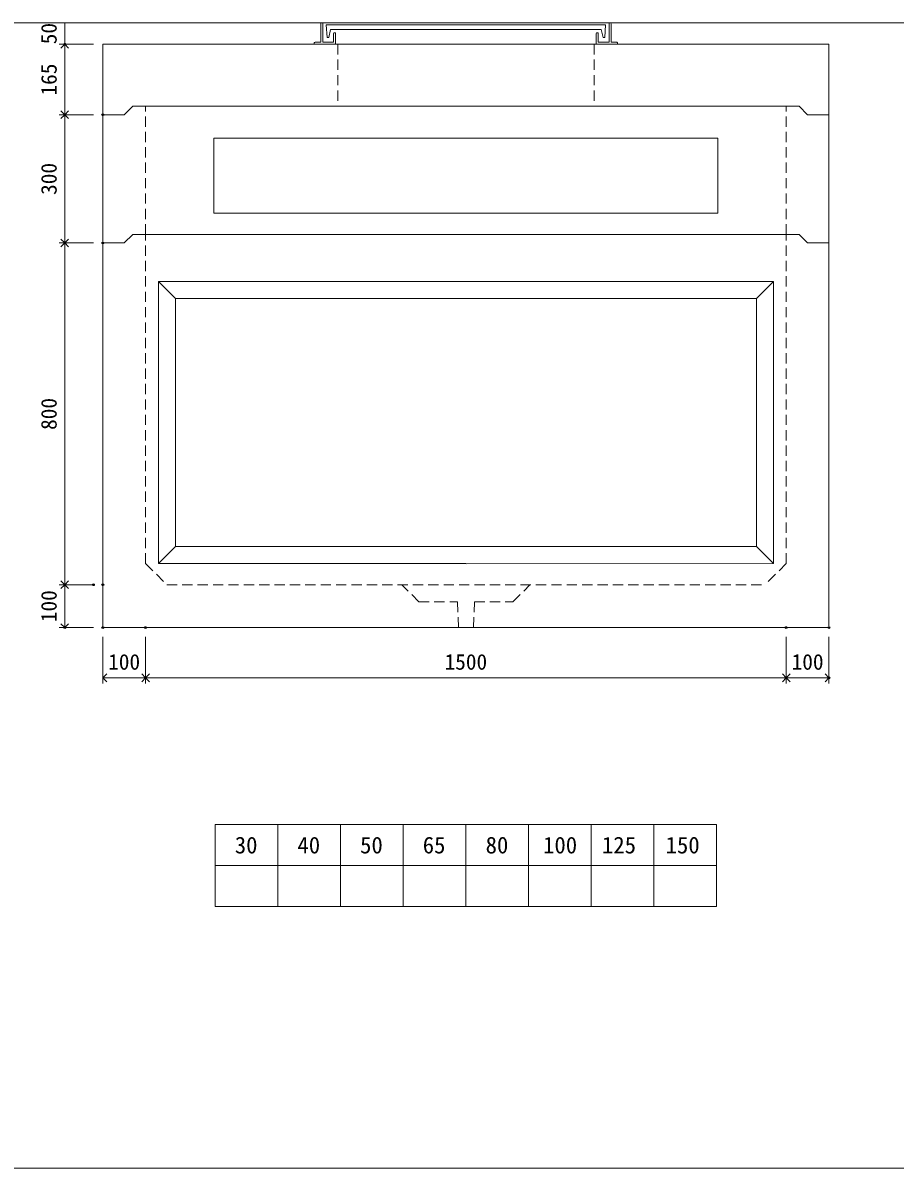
# Model space of a CAD drawing. Units: millimetres, scale not verified. Extents: x -6420 to 6420, y -3299 to 2858.
# Drawn here: x 2323 to 4365, y -2858 to -178 of the extents above; entities that cross this region are included whole.
import ezdxf
from ezdxf.enums import TextEntityAlignment as Align

# ---------------------------------------------------------------- set-up
doc = ezdxf.new("R2010")
doc.units = ezdxf.units.MM
doc.header["$LTSCALE"] = 20
doc.header["$PDMODE"] = 32
doc.header["$PDSIZE"] = 4
doc.linetypes.add('DASHED1', pattern=[1.8, 1.2, -0.6])
doc.linetypes.add('USER2', pattern=[50.8, 31.75, -6.35, 6.35, -6.35])
doc.layers.add('0-1_Defpoints', color=7, linetype='Continuous')
for name, color, linetype, lineweight in [('0-2_waku', 7, 'Continuous', 18), ('0-3_gaikei', 7, 'Continuous', 18), ('0-4_kakure', 7, 'DASHED1', 5), ('0-5_sunpou', 7, 'Continuous', 5), ('0-8_uchigawa', 6, 'Continuous', 18), ('0-A_futa', 3, 'Continuous', 18), ('0-B_GL', 4, 'Continuous', 18), ('0-D_文字１', 7, 'Continuous', 18), ('1-2_uchigawa2', 6, 'USER2', 18)]:
    doc.layers.add(name, color=color, linetype=linetype, lineweight=lineweight)
doc.styles.add('ＭＳ ゴシック', font='')
doc.styles.get('ＭＳ ゴシック').set_extended_font_data('MS Gothic')

# ---------------------------------------------------------------- blocks, each defined once
blk = doc.blocks.new('_Open90')
at = {"layer": '0-5_sunpou'}
blk.add_line((0, 0), (-1, 0), dxfattribs=at)
blk.add_lwpolyline([(-0.5, 0.5), (0, 0), (-0.5, -0.5)], dxfattribs=at)
blk = doc.blocks.new('D118')
at = {"layer": '0-1_Defpoints'}
for p in [(5093.24, 2391.92), (5004.21, 2091.92), (5093.24, 2091.92)]:
    blk.add_point(p, dxfattribs=at)
at = {"layer": '0-5_sunpou'}
for p, q in [((5071.24, 2391.92), (4991.21, 2391.92)), ((5004.21, 2373.92), (5004.21, 2109.92)), ((5071.24, 2091.92), (4991.21, 2091.92))]:
    blk.add_line(p, q, dxfattribs=at)
at = {"layer": '0-5_sunpou', "xscale": 18, "yscale": 18}
for p, rotation in [((5004.21, 2391.92), 90), ((5004.21, 2091.92), 270)]:
    blk.add_blockref('_Open90', p, dxfattribs=dict(at, rotation=rotation))
at = {"layer": '0-5_sunpou', "style": 'ＭＳ ゴシック'}
blk.add_text('300', height=36.66, rotation=90, dxfattribs=at).set_placement((4996.21, 2204.42), align=Align.BOTTOM_LEFT)
blk = doc.blocks.new('D94')
at = {"layer": '0-1_Defpoints'}
for p in [(5093.24, 2091.92), (5004.21, 1291.92), (5093.24, 1291.92)]:
    blk.add_point(p, dxfattribs=at)
at = {"layer": '0-5_sunpou'}
for p, q in [((5071.24, 2091.92), (4991.21, 2091.92)), ((5004.21, 2073.92), (5004.21, 1309.92)), ((5071.24, 1291.92), (4991.21, 1291.92))]:
    blk.add_line(p, q, dxfattribs=at)
at = {"layer": '0-5_sunpou', "xscale": 18, "yscale": 18}
for p, rotation in [((5004.21, 2091.92), 90), ((5004.21, 1291.92), 270)]:
    blk.add_blockref('_Open90', p, dxfattribs=dict(at, rotation=rotation))
at = {"layer": '0-5_sunpou', "style": 'ＭＳ ゴシック'}
blk.add_text('800', height=36.66, rotation=90, dxfattribs=at).set_placement((4996.21, 1654.42), align=Align.BOTTOM_LEFT)
blk = doc.blocks.new('D95')
at = {"layer": '0-1_Defpoints'}
for p in [(5071.24, 1291.92), (5004.21, 1191.92), (5093.24, 1191.92)]:
    blk.add_point(p, dxfattribs=at)
at = {"layer": '0-5_sunpou'}
for p, q in [((5049.24, 1291.92), (4991.21, 1291.92)), ((5004.21, 1273.92), (5004.21, 1209.92)), ((5071.24, 1191.92), (4991.21, 1191.92))]:
    blk.add_line(p, q, dxfattribs=at)
at = {"layer": '0-5_sunpou', "xscale": 18, "yscale": 18}
for p, rotation in [((5004.21, 1291.92), 90), ((5004.21, 1191.92), 270)]:
    blk.add_blockref('_Open90', p, dxfattribs=dict(at, rotation=rotation))
at = {"layer": '0-5_sunpou', "style": 'ＭＳ ゴシック'}
blk.add_text('100', height=36.66, rotation=90, dxfattribs=at).set_placement((4996.21, 1204.42), align=Align.BOTTOM_LEFT)
blk = doc.blocks.new('D96')
at = {"layer": '0-1_Defpoints'}
for p in [(5093.24, 1191.92), (5193.24, 1191.92), (5193.24, 1074.2)]:
    blk.add_point(p, dxfattribs=at)
at = {"layer": '0-5_sunpou'}
for p, q in [((5093.24, 1169.92), (5093.24, 1061.2)), ((5193.24, 1169.92), (5193.24, 1061.2)), ((5111.24, 1074.2), (5175.24, 1074.2))]:
    blk.add_line(p, q, dxfattribs=at)
at = {"layer": '0-5_sunpou', "xscale": 18, "yscale": 18, "rotation": 180}
blk.add_blockref('_Open90', (5093.24, 1074.2), dxfattribs=at)
at = {"layer": '0-5_sunpou', "xscale": 18, "yscale": 18}
blk.add_blockref('_Open90', (5193.24, 1074.2), dxfattribs=at)
at = {"layer": '0-5_sunpou', "style": 'ＭＳ ゴシック'}
blk.add_text('100', height=36.66, dxfattribs=at).set_placement((5105.74, 1082.2), align=Align.BOTTOM_LEFT)
blk = doc.blocks.new('D97')
at = {"layer": '0-1_Defpoints'}
for p in [(5193.24, 1191.92), (6693.24, 1191.92), (6693.24, 1074.2)]:
    blk.add_point(p, dxfattribs=at)
at = {"layer": '0-5_sunpou'}
for p, q in [((5193.24, 1169.92), (5193.24, 1061.2)), ((6693.24, 1169.92), (6693.24, 1061.2)), ((5211.24, 1074.2), (6675.24, 1074.2))]:
    blk.add_line(p, q, dxfattribs=at)
at = {"layer": '0-5_sunpou', "xscale": 18, "yscale": 18, "rotation": 180}
blk.add_blockref('_Open90', (5193.24, 1074.2), dxfattribs=at)
at = {"layer": '0-5_sunpou', "xscale": 18, "yscale": 18}
blk.add_blockref('_Open90', (6693.24, 1074.2), dxfattribs=at)
at = {"layer": '0-5_sunpou', "style": 'ＭＳ ゴシック'}
blk.add_text('1500', height=36.66, dxfattribs=at).set_placement((5893.24, 1082.2), align=Align.BOTTOM_LEFT)
blk = doc.blocks.new('D98')
at = {"layer": '0-1_Defpoints'}
for p in [(6693.24, 1191.92), (6793.24, 1191.92), (6793.24, 1074.2)]:
    blk.add_point(p, dxfattribs=at)
at = {"layer": '0-5_sunpou'}
for p, q in [((6693.24, 1169.92), (6693.24, 1061.2)), ((6793.24, 1169.92), (6793.24, 1061.2)), ((6711.24, 1074.2), (6775.24, 1074.2))]:
    blk.add_line(p, q, dxfattribs=at)
at = {"layer": '0-5_sunpou', "xscale": 18, "yscale": 18, "rotation": 180}
blk.add_blockref('_Open90', (6693.24, 1074.2), dxfattribs=at)
at = {"layer": '0-5_sunpou', "xscale": 18, "yscale": 18}
blk.add_blockref('_Open90', (6793.24, 1074.2), dxfattribs=at)
at = {"layer": '0-5_sunpou', "style": 'ＭＳ ゴシック'}
blk.add_text('100', height=36.66, dxfattribs=at).set_placement((6705.74, 1082.2), align=Align.BOTTOM_LEFT)
blk = doc.blocks.new('_Open90_44')
at = {"layer": '0-5_sunpou'}
blk.add_line((0, 0), (-1, 0), dxfattribs=at)
blk.add_lwpolyline([(-0.5, 0.5), (0, 0), (-0.5, -0.5)], dxfattribs=at)
blk = doc.blocks.new('16 5')
at = {"layer": '0-5_sunpou'}
for p, q in [((75.03, 82.5), (-5, 82.5)), ((8, 64.5), (8, -64.5)), ((53.03, -82.5), (-5, -82.5))]:
    blk.add_line(p, q, dxfattribs=at)
at = {"layer": '0-5_sunpou', "xscale": 18, "yscale": 18}
for p, rotation in [((8, 82.5), 90), ((8, -82.5), 270)]:
    blk.add_blockref('_Open90_44', p, dxfattribs=dict(at, rotation=rotation))
at = {"layer": '0-5_sunpou', "style": 'ＭＳ ゴシック'}
blk.add_text('165', height=36.66, rotation=90, dxfattribs=at).set_placement((0, -37.5), align=Align.BOTTOM_LEFT)
blk = doc.blocks.new('5 0')
at = {"layer": '0-5_sunpou'}
for p, q in [((2.73, 37.5), (2.73, -12.5)), ((9.9, -12.5), (-10.27, -12.5))]:
    blk.add_line(p, q, dxfattribs=at)
blk.add_point((2.73, -12.5), dxfattribs=at)
at = {"layer": '0-5_sunpou', "style": 'ＭＳ ゴシック'}
blk.add_text('50', height=36.66, rotation=90, dxfattribs=at).set_placement((-5.27, -12.5), align=Align.BOTTOM_LEFT)

msp = doc.modelspace()

# ---------------------------------------------------------------- linework, layer by layer
at = {"layer": '0-2_waku'}
for p, q in [((2773.33, -2054.35), (2773.33, -2246.35)), ((2773.33, -2054.35), (2773.33, -2246.35)), ((2773.33, -2054.35), (2773.33, -2246.35)), ((2773.33, -2054.35), (2773.33, -2246.35)), ((2773.33, -2054.35), (3946.67, -2054.35)), ((2920, -2054.35), (2920, -2246.35)), ((3066.67, -2054.35), (3066.67, -2246.35)), ((3066.67, -2054.35), (3066.67, -2246.35)), ((3213.33, -2054.35), (3213.33, -2246.35)), ((3360, -2054.35), (3360, -2246.35)), ((3506.67, -2054.35), (3506.67, -2246.35)), ((3653.33, -2054.35), (3653.33, -2246.35)), ((3800, -2054.35), (3800, -2246.35)), ((3946.67, -2054.35), (3946.67, -2246.35)), ((2773.33, -2150.35), (3946.67, -2150.35)), ((2773.33, -2246.35), (3946.67, -2246.35)), ((-1740, -2858.31), (6420, -2858.31))]:
    msp.add_line(p, q, dxfattribs=at)
at = {"layer": '0-3_gaikei'}
for p, q in [((2510, -228.23), (2510, -693.23)), ((2510, -228.23), (4210, -228.23)), ((4210, -693.23), (4210, -228.23)), ((2580, -373.23), (2560, -393.23)), ((2580, -373.23), (2560, -393.23)), ((2580, -373.23), (2560, -393.23)), ((2580, -373.23), (2560, -393.23)), ((2580, -373.23), (2560, -393.23)), ((2580, -373.23), (2560, -393.23)), ((2580, -373.23), (2560, -393.23)), ((2580, -373.23), (2560, -393.23)), ((2580, -373.23), (2560, -393.23)), ((2580, -373.23), (2560, -393.23)), ((2580, -373.23), (2560, -393.23)), ((2580, -373.23), (2560, -393.23)), ((2580, -373.23), (2560, -393.23)), ((2580, -373.23), (2560, -393.23)), ((2580, -373.23), (4140, -373.23)), ((2580, -373.23), (4140, -373.23)), ((2580, -373.23), (4140, -373.23)), ((2580, -373.23), (4140, -373.23)), ((2580, -373.23), (4140, -373.23)), ((2580, -373.23), (4140, -373.23)), ((2580, -373.23), (4140, -373.23)), ((2580, -373.23), (4140, -373.23)), ((2580, -373.23), (4140, -373.23)), ((2580, -373.23), (4140, -373.23)), ((2580, -373.23), (4140, -373.23)), ((2580, -373.23), (4140, -373.23)), ((2580, -373.23), (4140, -373.23)), ((2580, -373.23), (4140, -373.23)), ((4140, -373.23), (4160, -393.23)), ((4140, -373.23), (4160, -393.23)), ((4140, -373.23), (4160, -393.23)), ((4140, -373.23), (4160, -393.23)), ((4140, -373.23), (4160, -393.23)), ((4140, -373.23), (4160, -393.23)), ((4140, -373.23), (4160, -393.23)), ((4140, -373.23), (4160, -393.23)), ((4140, -373.23), (4160, -393.23)), ((4140, -373.23), (4160, -393.23)), ((4140, -373.23), (4160, -393.23)), ((4140, -373.23), (4160, -393.23)), ((4140, -373.23), (4160, -393.23)), ((4140, -373.23), (4160, -393.23)), ((2510, -393.23), (2560, -393.23)), ((2510, -393.23), (2560, -393.23)), ((2510, -393.23), (2560, -393.23)), ((2510, -393.23), (2560, -393.23)), ((2510, -393.23), (2560, -393.23)), ((2510, -393.23), (2560, -393.23)), ((2510, -393.23), (2560, -393.23)), ((2510, -393.23), (2560, -393.23)), ((2510, -393.23), (2560, -393.23)), ((2510, -393.23), (2560, -393.23)), ((2510, -393.23), (2560, -393.23)), ((2510, -393.23), (2560, -393.23)), ((2510, -393.23), (2560, -393.23)), ((2510, -393.23), (2560, -393.23)), ((4160, -393.23), (4210, -393.23)), ((4160, -393.23), (4210, -393.23)), ((4160, -393.23), (4210, -393.23)), ((4160, -393.23), (4210, -393.23)), ((4160, -393.23), (4210, -393.23)), ((4160, -393.23), (4210, -393.23)), ((4160, -393.23), (4210, -393.23)), ((4160, -393.23), (4210, -393.23)), ((4160, -393.23), (4210, -393.23)), ((4160, -393.23), (4210, -393.23)), ((4160, -393.23), (4210, -393.23)), ((4160, -393.23), (4210, -393.23)), ((4160, -393.23), (4210, -393.23)), ((4160, -393.23), (4210, -393.23)), ((2510, -693.23), (2560, -693.23)), ((2510, -693.23), (2560, -693.23)), ((2510, -693.23), (2560, -693.23)), ((2510, -693.23), (2560, -693.23)), ((2510, -693.23), (2560, -693.23)), ((2510, -693.23), (2560, -693.23)), ((2510, -693.23), (2560, -693.23)), ((2510, -693.23), (2510, -1593.23)), ((2510, -693.23), (2560, -693.23)), ((2510, -693.23), (2560, -693.23)), ((2510, -693.23), (2560, -693.23)), ((2510, -693.23), (2560, -693.23)), ((2510, -693.23), (2560, -693.23)), ((2510, -693.23), (2560, -693.23)), ((2510, -693.23), (2560, -693.23)), ((2510, -693.23), (2560, -693.23)), ((2510, -693.23), (2560, -693.23)), ((2510, -693.23), (2560, -693.23)), ((2510, -693.23), (2560, -693.23)), ((2510, -693.23), (2560, -693.23)), ((2510, -693.23), (2560, -693.23)), ((2580, -673.23), (2560, -693.23)), ((2580, -673.23), (2560, -693.23)), ((2580, -673.23), (2560, -693.23)), ((2580, -673.23), (2560, -693.23)), ((2580, -673.23), (2560, -693.23)), ((2580, -673.23), (2560, -693.23)), ((2580, -673.23), (2560, -693.23)), ((2580, -673.23), (2560, -693.23)), ((2580, -673.23), (2560, -693.23)), ((2580, -673.23), (2560, -693.23)), ((2580, -673.23), (2560, -693.23)), ((2580, -673.23), (2560, -693.23)), ((2580, -673.23), (2560, -693.23)), ((2580, -673.23), (2560, -693.23)), ((2580, -673.23), (2560, -693.23)), ((2580, -673.23), (2560, -693.23)), ((2580, -673.23), (2560, -693.23)), ((2580, -673.23), (2560, -693.23)), ((2580, -673.23), (2560, -693.23)), ((2580, -673.23), (2560, -693.23)), ((2580, -673.23), (4140, -673.23)), ((2580, -673.23), (4140, -673.23)), ((2580, -673.23), (4140, -673.23)), ((2580, -673.23), (4140, -673.23)), ((2580, -673.23), (4140, -673.23)), ((2580, -673.23), (4140, -673.23)), ((2580, -673.23), (4140, -673.23)), ((2580, -673.23), (4140, -673.23)), ((2580, -673.23), (4140, -673.23)), ((2580, -673.23), (4140, -673.23)), ((2580, -673.23), (4140, -673.23)), ((2580, -673.23), (4140, -673.23)), ((2580, -673.23), (4140, -673.23)), ((2580, -673.23), (4140, -673.23)), ((2580, -673.23), (4140, -673.23)), ((2580, -673.23), (4140, -673.23)), ((2580, -673.23), (4140, -673.23)), ((2580, -673.23), (4140, -673.23)), ((2580, -673.23), (4140, -673.23)), ((2580, -673.23), (4140, -673.23)), ((4140, -673.23), (4160, -693.23)), ((4140, -673.23), (4160, -693.23)), ((4140, -673.23), (4160, -693.23)), ((4140, -673.23), (4160, -693.23)), ((4140, -673.23), (4160, -693.23)), ((4140, -673.23), (4160, -693.23)), ((4140, -673.23), (4160, -693.23)), ((4140, -673.23), (4160, -693.23)), ((4140, -673.23), (4160, -693.23)), ((4140, -673.23), (4160, -693.23)), ((4140, -673.23), (4160, -693.23)), ((4140, -673.23), (4160, -693.23)), ((4140, -673.23), (4160, -693.23)), ((4140, -673.23), (4160, -693.23)), ((4140, -673.23), (4160, -693.23)), ((4140, -673.23), (4160, -693.23)), ((4140, -673.23), (4160, -693.23)), ((4140, -673.23), (4160, -693.23)), ((4140, -673.23), (4160, -693.23)), ((4140, -673.23), (4160, -693.23)), ((4160, -693.23), (4210, -693.23)), ((4160, -693.23), (4210, -693.23)), ((4160, -693.23), (4210, -693.23)), ((4160, -693.23), (4210, -693.23)), ((4160, -693.23), (4210, -693.23)), ((4160, -693.23), (4210, -693.23)), ((4160, -693.23), (4210, -693.23)), ((4160, -693.23), (4210, -693.23)), ((4160, -693.23), (4210, -693.23)), ((4160, -693.23), (4210, -693.23)), ((4160, -693.23), (4210, -693.23)), ((4160, -693.23), (4210, -693.23)), ((4160, -693.23), (4210, -693.23)), ((4160, -693.23), (4210, -693.23)), ((4160, -693.23), (4210, -693.23)), ((4160, -693.23), (4210, -693.23)), ((4160, -693.23), (4210, -693.23)), ((4160, -693.23), (4210, -693.23)), ((4160, -693.23), (4210, -693.23)), ((4160, -693.23), (4210, -693.23)), ((4210, -1593.23), (4210, -693.23)), ((2510, -1593.23), (4210, -1593.23))]:
    msp.add_line(p, q, dxfattribs=at)
at = {"layer": '0-4_kakure'}
for p, q in [((3060, -228.23), (3060, -373.23)), ((3660, -228.23), (3660, -373.23)), ((2610, -673.23), (2610, -373.23)), ((4110, -673.23), (4110, -373.23)), ((2610, -1443.23), (2610, -673.23)), ((4110, -1443.23), (4110, -673.23)), ((2610, -1443.23), (2660, -1493.23)), ((4110, -1443.23), (4060, -1493.23)), ((2660, -1493.23), (4060, -1493.23)), ((3250, -1533.23), (3210, -1493.23)), ((3250, -1533.23), (3340, -1533.23)), ((3340, -1533.23), (3342.5, -1593.23)), ((3380, -1533.23), (3377.5, -1593.23))]:
    msp.add_line(p, q, dxfattribs=at)
msp.add_lwpolyline([(3380, -1533.23), (3470, -1533.23), (3510, -1493.23)], dxfattribs=at)
at = {"layer": '0-8_uchigawa'}
for p, q in [((2640, -783.23), (3360, -783.23)), ((2640, -783.23), (2640, -1443.23)), ((2680, -823.23), (2640, -783.23)), ((4080, -783.23), (3360, -783.23)), ((4040, -823.23), (4080, -783.23)), ((4080, -783.23), (4080, -1443.23)), ((4080, -783.23), (4080, -1443.23)), ((2680, -823.23), (2680, -1403.23)), ((2680, -823.23), (3360, -823.23)), ((2680, -823.23), (3360, -823.23)), ((4040, -823.23), (3360, -823.23)), ((4040, -823.23), (4040, -1403.23)), ((2680, -1403.23), (2640, -1443.23)), ((2680, -1403.23), (3360, -1403.23)), ((2640, -1443.23), (3360, -1443.23)), ((3360.69, -1443.92), (4080, -1443.23))]:
    msp.add_line(p, q, dxfattribs=at)
msp.add_lwpolyline([(3360, -1403.23), (4040, -1403.23), (4080, -1443.23)], dxfattribs=at)
at = {"layer": '0-A_futa'}
for p, q in [((3020, -180.23), (3020, -223.23)), ((3022, -178.23), (3025, -178.23)), ((3025, -178.23), (3025, -223.23)), ((3032.81, -182.73), (3687.14, -182.73)), ((3032.81, -182.73), (3035.3, -212.73)), ((3687.14, -182.73), (3684.89, -212.73)), ((3695, -178.23), (3698, -178.23)), ((3695, -178.23), (3695, -223.23)), ((3700, -180.23), (3700, -223.23)), ((3035.3, -212.73), (3039.01, -212.73)), ((3043.33, -193.73), (3039.01, -212.73)), ((3043.33, -193.73), (3676.67, -193.73)), ((3050, -203.23), (3050, -223.23)), ((3052, -201.23), (3053, -201.23)), ((3055, -203.23), (3055, -228.23)), ((3665, -203.23), (3665, -228.23)), ((3668, -201.23), (3667, -201.23)), ((3670, -203.23), (3670, -223.23)), ((3676.67, -193.73), (3680.99, -212.73)), ((3684.89, -212.73), (3680.99, -212.73)), ((3005, -225.23), (3005, -226.23)), ((3007, -223.23), (3020, -223.23)), ((3060, -228.23), (3007, -228.23)), ((3025, -223.23), (3050, -223.23)), ((3665, -228.23), (3713, -228.23)), ((3695, -223.23), (3670, -223.23)), ((3713, -223.23), (3700, -223.23)), ((3715, -225.23), (3715, -226.23))]:
    msp.add_line(p, q, dxfattribs=at)
for centre, start, end in [((3022, -180.23), 90, 180), ((3698, -180.23), 0, 90), ((3052, -203.23), 90, 180), ((3053, -203.23), 0, 90), ((3667, -203.23), 90, 180), ((3668, -203.23), 0, 90), ((3007, -225.23), 90, 180), ((3007, -226.23), 180, 270), ((3713, -225.23), 0, 90), ((3713, -226.23), 270, 0)]:
    msp.add_arc(centre, 2, start, end, dxfattribs=at)
at = {"layer": '0-B_GL'}
msp.add_line((-1740, -178.23), (6420, -178.23), dxfattribs=at)
at = {"layer": '1-2_uchigawa2'}
for p, q in [((2770, -448.23), (3360, -448.23)), ((2770, -448.23), (2770, -623.23)), ((3950, -448.23), (3360, -448.23)), ((3950, -448.23), (3950, -623.23)), ((2770, -623.23), (3360.53, -623.23)), ((3950, -623.23), (3359.47, -623.23))]:
    msp.add_line(p, q, dxfattribs=at)

# ---------------------------------------------------------------- block references
at = {"layer": '0-5_sunpou'}
for name, p in [('5 0', (2418.24, -215.73)), ('16 5', (2412.97, -310.73)), ('D118', (-2583.24, -2785.15)), ('D94', (-2583.24, -2785.15)), ('D95', (-2583.24, -2785.15)), ('D96', (-2583.24, -2785.15)), ('D97', (-2583.24, -2785.15)), ('D98', (-2583.24, -2785.15))]:
    msp.add_blockref(name, p, dxfattribs=at)

# ---------------------------------------------------------------- texts
at = {"layer": '0-D_文字１', "style": 'ＭＳ ゴシック'}
for s, p in [('30', (2818.92, -2133.63)), ('40', (2965.59, -2133.63)), ('50', (3112.26, -2133.63)), ('65', (3258.92, -2133.63)), ('80', (3406.14, -2133.63)), ('100', (3540.63, -2133.63)), ('125', (3678.48, -2133.63)), ('150', (3827.5, -2133.63))]:
    msp.add_text(s, height=39.1, dxfattribs=at).set_placement(p, align=Align.BOTTOM_LEFT)

doc.saveas('drawing.dxf')
